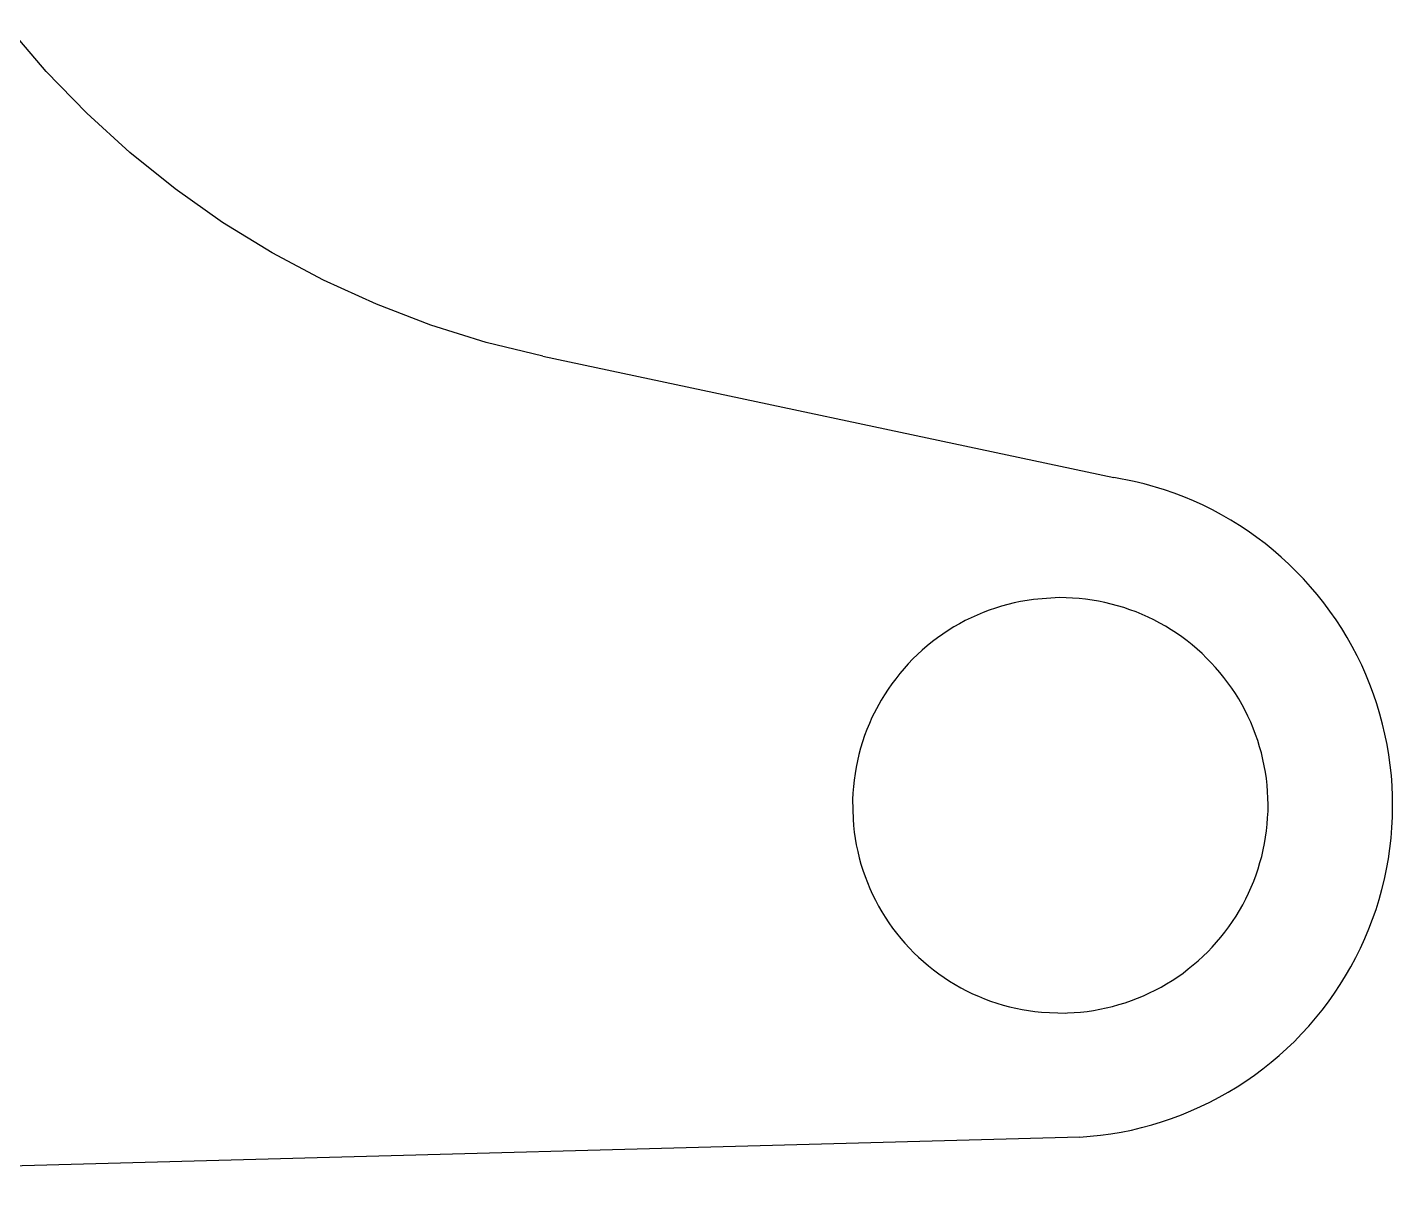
# Model space of a CAD drawing. Extents: x -112 to 119, y -55 to 69.
# Drawn here: x 4.2 to 119.2, y -55.3 to 42.3 of the extents above; entities that cross this region are included whole.
import ezdxf

# ---------------------------------------------------------------- set-up
doc = ezdxf.new("R2010")
doc.units = 0
doc.header["$MEASUREMENT"] = 0
doc.layers.get('0').update_dxf_attribs({"linetype": 'CONTINUOUS'})

msp = doc.modelspace()

# ---------------------------------------------------------------- linework, layer by layer
for p, q in [((5.8, 38.59), (2.61, 42.32)), ((9.21, 35.07), (5.8, 38.59)), ((12.83, 31.77), (9.21, 35.07)), ((16.65, 28.71), (12.83, 31.77)), ((20.65, 25.88), (16.65, 28.71)), ((24.83, 23.31), (20.65, 25.88)), ((29.15, 21.01), (24.83, 23.31)), ((33.61, 18.98), (29.15, 21.01)), ((38.19, 17.23), (33.61, 18.98)), ((42.87, 15.77), (38.19, 17.23)), ((47.62, 14.6), (42.87, 15.77)), ((47.62, 14.6), (95.72, 4.39)), ((97.45, 4.05), (95.72, 4.39)), ((98.3, 3.85), (97.45, 4.05)), ((99.99, 3.35), (98.3, 3.85)), ((100.82, 3.06), (99.99, 3.35)), ((101.64, 2.75), (100.82, 3.06)), ((102.45, 2.41), (101.64, 2.75)), ((103.25, 2.04), (102.45, 2.41)), ((104.04, 1.65), (103.25, 2.04)), ((104.81, 1.23), (104.04, 1.65)), ((105.58, 0.8), (104.81, 1.23)), ((106.33, 0.33), (105.58, 0.8)), ((107.06, -0.15), (106.33, 0.33)), ((107.78, -0.66), (107.06, -0.15)), ((108.48, -1.19), (107.78, -0.66)), ((109.16, -1.75), (108.48, -1.19)), ((109.83, -2.32), (109.16, -1.75)), ((110.48, -2.91), (109.83, -2.32)), ((111.1, -3.53), (110.48, -2.91)), ((111.71, -4.16), (111.1, -3.53)), ((112.3, -4.82), (111.71, -4.16)), ((91.16, -5.74), (88.97, -5.89)), ((91.71, -5.75), (91.16, -5.74)), ((112.87, -5.49), (112.3, -4.82)), ((113.42, -6.18), (112.87, -5.49)), ((85.24, -6.8), (84.72, -7)), ((85.76, -6.62), (85.24, -6.8)), ((86.28, -6.46), (85.76, -6.62)), ((86.81, -6.31), (86.28, -6.46)), ((87.35, -6.18), (86.81, -6.31)), ((87.88, -6.07), (87.35, -6.18)), ((88.42, -5.97), (87.88, -6.07)), ((88.97, -5.89), (88.42, -5.97)), ((92.26, -5.78), (91.71, -5.75)), ((92.81, -5.82), (92.26, -5.78)), ((93.35, -5.88), (92.81, -5.82)), ((93.9, -5.95), (93.35, -5.88)), ((94.44, -6.04), (93.9, -5.95)), ((94.98, -6.15), (94.44, -6.04)), ((95.52, -6.28), (94.98, -6.15)), ((96.05, -6.42), (95.52, -6.28)), ((96.57, -6.58), (96.05, -6.42)), ((97.09, -6.76), (96.57, -6.58)), ((97.61, -6.95), (97.09, -6.76)), ((113.94, -6.88), (113.42, -6.18)), ((114.45, -7.6), (113.94, -6.88)), ((82.74, -7.94), (82.26, -8.21)), ((83.22, -7.68), (82.74, -7.94)), ((83.72, -7.44), (83.22, -7.68)), ((84.22, -7.21), (83.72, -7.44)), ((84.72, -7), (84.22, -7.21)), ((98.12, -7.16), (97.61, -6.95)), ((98.62, -7.38), (98.12, -7.16)), ((99.11, -7.62), (98.62, -7.38)), ((99.6, -7.88), (99.11, -7.62)), ((100.08, -8.15), (99.6, -7.88)), ((114.93, -8.34), (114.45, -7.6)), ((80.89, -9.12), (80.45, -9.45)), ((81.34, -8.81), (80.89, -9.12)), ((81.79, -8.5), (81.34, -8.81)), ((82.26, -8.21), (81.79, -8.5)), ((100.55, -8.44), (100.08, -8.15)), ((101.01, -8.74), (100.55, -8.44)), ((101.46, -9.05), (101.01, -8.74)), ((101.9, -9.38), (101.46, -9.05)), ((115.38, -9.09), (114.93, -8.34)), ((115.82, -9.86), (115.38, -9.09)), ((79.6, -10.16), (79.2, -10.53)), ((80.02, -9.8), (79.6, -10.16)), ((80.45, -9.45), (80.02, -9.8)), ((102.33, -9.72), (101.9, -9.38)), ((102.75, -10.08), (102.33, -9.72)), ((103.16, -10.45), (102.75, -10.08)), ((116.22, -10.64), (115.82, -9.86)), ((78.42, -11.31), (78.06, -11.72)), ((78.8, -10.91), (78.42, -11.31)), ((79.2, -10.53), (78.8, -10.91)), ((103.55, -10.83), (103.16, -10.45)), ((103.94, -11.22), (103.55, -10.83)), ((104.31, -11.63), (103.94, -11.22)), ((116.61, -11.43), (116.22, -10.64)), ((116.97, -12.23), (116.61, -11.43)), ((77.36, -12.57), (77.03, -13.01)), ((77.7, -12.14), (77.36, -12.57)), ((78.06, -11.72), (77.7, -12.14)), ((104.67, -12.04), (104.31, -11.63)), ((105.01, -12.47), (104.67, -12.04)), ((105.34, -12.91), (105.01, -12.47)), ((117.3, -13.05), (116.97, -12.23)), ((76.71, -13.46), (76.41, -13.92)), ((77.03, -13.01), (76.71, -13.46)), ((105.66, -13.36), (105.34, -12.91)), ((105.97, -13.82), (105.66, -13.36)), ((117.61, -13.87), (117.3, -13.05)), ((76.13, -14.39), (75.36, -15.85)), ((76.41, -13.92), (76.13, -14.39)), ((106.25, -14.28), (105.97, -13.82)), ((106.53, -14.76), (106.25, -14.28)), ((106.79, -15.25), (106.53, -14.76)), ((117.89, -14.7), (117.61, -13.87)), ((118.14, -15.55), (117.89, -14.7)), ((75.36, -15.85), (75.14, -16.35)), ((107.03, -15.74), (106.79, -15.25)), ((107.26, -16.24), (107.03, -15.74)), ((118.37, -16.4), (118.14, -15.55)), ((74.93, -16.86), (74.74, -17.37)), ((75.14, -16.35), (74.93, -16.86)), ((107.47, -16.75), (107.26, -16.24)), ((107.67, -17.26), (107.47, -16.75)), ((118.57, -17.25), (118.37, -16.4)), ((118.75, -18.11), (118.57, -17.25)), ((74.56, -17.9), (74.4, -18.42)), ((74.74, -17.37), (74.56, -17.9)), ((107.85, -17.78), (107.67, -17.26)), ((108.01, -18.3), (107.85, -17.78)), ((108.16, -18.83), (108.01, -18.3)), ((118.9, -18.98), (118.75, -18.11)), ((74.13, -19.49), (74.02, -20.03)), ((74.26, -18.95), (74.13, -19.49)), ((74.4, -18.42), (74.26, -18.95)), ((108.29, -19.37), (108.16, -18.83)), ((108.4, -19.91), (108.29, -19.37)), ((119.02, -19.85), (118.9, -18.98)), ((73.93, -20.57), (73.85, -21.11)), ((74.02, -20.03), (73.93, -20.57)), ((108.5, -20.45), (108.4, -19.91)), ((108.58, -20.99), (108.5, -20.45)), ((119.11, -20.73), (119.02, -19.85)), ((73.79, -21.66), (73.75, -22.21)), ((73.85, -21.11), (73.79, -21.66)), ((108.64, -21.54), (108.58, -20.99)), ((108.68, -22.08), (108.64, -21.54)), ((119.17, -21.6), (119.11, -20.73)), ((119.21, -22.48), (119.17, -21.6)), ((73.75, -22.21), (73.73, -22.76)), ((73.73, -22.76), (73.76, -24.4)), ((108.71, -22.63), (108.68, -22.08)), ((108.72, -23.18), (108.71, -22.63)), ((119.22, -23.36), (119.21, -22.48)), ((108.69, -24.28), (108.72, -23.73)), ((108.72, -23.73), (108.72, -23.18)), ((119.2, -24.24), (119.22, -23.36)), ((73.76, -24.4), (73.81, -24.95)), ((73.81, -24.95), (73.87, -25.5)), ((108.59, -25.38), (108.65, -24.83)), ((108.65, -24.83), (108.69, -24.28)), ((119.09, -26), (119.16, -25.12)), ((119.16, -25.12), (119.2, -24.24)), ((73.87, -25.5), (73.95, -26.04)), ((73.95, -26.04), (74.04, -26.58)), ((108.42, -26.46), (108.52, -25.92)), ((108.52, -25.92), (108.59, -25.38)), ((118.99, -26.87), (119.09, -26)), ((74.04, -26.58), (74.16, -27.12)), ((74.16, -27.12), (74.29, -27.66)), ((108.04, -28.07), (108.19, -27.54)), ((108.19, -27.54), (108.31, -27)), ((108.31, -27), (108.42, -26.46)), ((118.86, -27.74), (118.99, -26.87)), ((74.29, -27.66), (74.43, -28.19)), ((74.43, -28.19), (74.6, -28.71)), ((74.6, -28.71), (74.78, -29.23)), ((107.71, -29.11), (107.89, -28.59)), ((107.89, -28.59), (108.04, -28.07)), ((118.52, -29.47), (118.7, -28.61)), ((118.7, -28.61), (118.86, -27.74)), ((74.78, -29.23), (74.97, -29.74)), ((74.97, -29.74), (75.19, -30.25)), ((107.31, -30.14), (107.52, -29.63)), ((107.52, -29.63), (107.71, -29.11)), ((118.31, -30.32), (118.52, -29.47)), ((75.19, -30.25), (75.41, -30.75)), ((75.41, -30.75), (75.66, -31.24)), ((106.84, -31.13), (107.08, -30.64)), ((107.08, -30.64), (107.31, -30.14)), ((118.08, -31.17), (118.31, -30.32)), ((75.66, -31.24), (75.92, -31.73)), ((75.92, -31.73), (76.19, -32.21)), ((106.03, -32.57), (106.32, -32.1)), ((106.32, -32.1), (106.59, -31.62)), ((106.59, -31.62), (106.84, -31.13)), ((117.53, -32.84), (117.82, -32.01)), ((117.82, -32.01), (118.08, -31.17)), ((76.19, -32.21), (76.48, -32.67)), ((76.48, -32.67), (76.78, -33.13)), ((76.78, -33.13), (77.1, -33.58)), ((105.42, -33.48), (105.73, -33.03)), ((105.73, -33.03), (106.03, -32.57)), ((117.21, -33.66), (117.53, -32.84)), ((77.1, -33.58), (77.43, -34.02)), ((77.43, -34.02), (77.78, -34.45)), ((77.78, -34.45), (78.14, -34.86)), ((104.39, -34.77), (104.75, -34.35)), ((104.75, -34.35), (105.09, -33.92)), ((105.09, -33.92), (105.42, -33.48)), ((116.51, -35.27), (116.87, -34.47)), ((116.87, -34.47), (117.21, -33.66)), ((78.14, -34.86), (78.51, -35.27)), ((78.51, -35.27), (78.89, -35.66)), ((103.25, -35.96), (103.64, -35.58)), ((103.64, -35.58), (104.02, -35.18)), ((104.02, -35.18), (104.39, -34.77)), ((116.12, -36.06), (116.51, -35.27)), ((78.89, -35.66), (79.29, -36.04)), ((79.29, -36.04), (79.7, -36.41)), ((79.7, -36.41), (80.12, -36.77)), ((80.12, -36.77), (80.55, -37.11)), ((102, -37.03), (102.42, -36.69)), ((102.42, -36.69), (102.84, -36.33)), ((102.84, -36.33), (103.25, -35.96)), ((115.7, -36.84), (116.12, -36.06)), ((80.55, -37.11), (80.99, -37.44)), ((80.99, -37.44), (81.44, -37.75)), ((81.44, -37.75), (81.9, -38.05)), ((100.65, -37.99), (101.11, -37.68)), ((101.11, -37.68), (101.56, -37.37)), ((101.56, -37.37), (102, -37.03)), ((114.8, -38.35), (115.26, -37.6)), ((115.26, -37.6), (115.7, -36.84)), ((81.9, -38.05), (82.37, -38.34)), ((82.37, -38.34), (82.85, -38.61)), ((82.85, -38.61), (83.33, -38.87)), ((83.33, -38.87), (83.83, -39.11)), ((83.83, -39.11), (84.33, -39.33)), ((98.23, -39.28), (98.73, -39.05)), ((98.73, -39.05), (99.22, -38.81)), ((99.22, -38.81), (99.71, -38.55)), ((99.71, -38.55), (100.18, -38.28)), ((100.18, -38.28), (100.65, -37.99)), ((113.81, -39.8), (114.31, -39.08)), ((114.31, -39.08), (114.8, -38.35)), ((84.33, -39.33), (84.84, -39.54)), ((84.84, -39.54), (85.35, -39.73)), ((85.35, -39.73), (85.87, -39.91)), ((85.87, -39.91), (86.4, -40.07)), ((86.4, -40.07), (86.93, -40.21)), ((86.93, -40.21), (87.47, -40.34)), ((95.1, -40.31), (95.63, -40.18)), ((95.63, -40.18), (96.16, -40.03)), ((96.16, -40.03), (96.69, -39.87)), ((96.69, -39.87), (97.21, -39.69)), ((97.21, -39.69), (97.72, -39.49)), ((97.72, -39.49), (98.23, -39.28)), ((113.27, -40.5), (113.81, -39.8)), ((87.47, -40.34), (88, -40.45)), ((88, -40.45), (88.55, -40.54)), ((88.55, -40.54), (89.09, -40.61)), ((89.09, -40.61), (89.64, -40.67)), ((89.64, -40.67), (91.7, -40.74)), ((91.7, -40.74), (91.83, -40.73)), ((91.83, -40.73), (92.38, -40.71)), ((92.38, -40.71), (92.93, -40.66)), ((92.93, -40.66), (93.48, -40.6)), ((93.48, -40.6), (94.02, -40.52)), ((94.02, -40.52), (94.56, -40.42)), ((94.56, -40.42), (95.1, -40.31)), ((112.15, -41.85), (112.72, -41.18)), ((112.72, -41.18), (113.27, -40.5)), ((110.94, -43.13), (111.55, -42.5)), ((111.55, -42.5), (112.15, -41.85)), ((110.3, -43.74), (110.94, -43.13)), ((108.98, -44.89), (109.65, -44.33)), ((109.65, -44.33), (110.3, -43.74)), ((106.86, -46.47), (107.59, -45.97)), ((107.59, -45.97), (108.29, -45.44)), ((108.29, -45.44), (108.98, -44.89)), ((105.37, -47.41), (106.13, -46.95)), ((106.13, -46.95), (106.86, -46.47)), ((103.04, -48.63), (103.83, -48.25)), ((103.83, -48.25), (104.61, -47.84)), ((104.61, -47.84), (105.37, -47.41)), ((100.6, -49.63), (101.42, -49.32)), ((101.42, -49.32), (102.23, -48.99)), ((102.23, -48.99), (103.04, -48.63)), ((96.35, -50.77), (97.22, -50.6)), ((97.22, -50.6), (98.07, -50.39)), ((98.07, -50.39), (98.92, -50.17)), ((98.92, -50.17), (99.76, -49.91)), ((99.76, -49.91), (100.6, -49.63)), ((92.86, -51.2), (-57.61, -55.29)), ((92.86, -51.2), (93.74, -51.13)), ((93.74, -51.13), (94.62, -51.04)), ((94.62, -51.04), (95.49, -50.92)), ((95.49, -50.92), (96.35, -50.77))]:
    msp.add_line(p, q)

doc.saveas('drawing.dxf')
